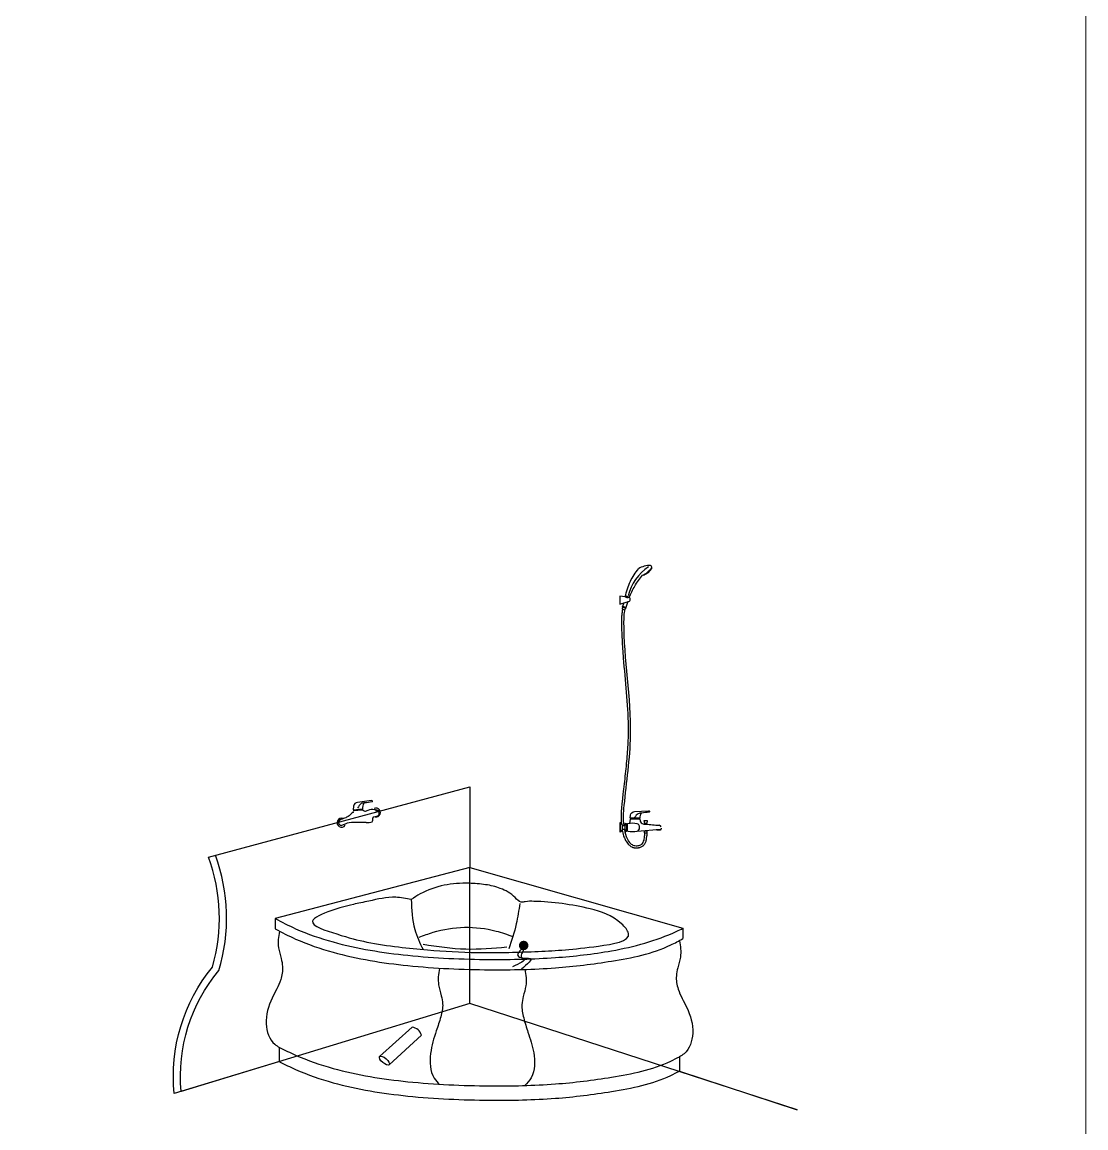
# Model space of a CAD drawing. Header units: inches. Extents: x 242965 to 445791, y 236206 to 423703.
# Drawn here: x 394791 to 409694, y 270907 to 286392 of the extents above; entities that cross this region are included whole.
import ezdxf

# ---------------------------------------------------------------- set-up
doc = ezdxf.new("R2010")
doc.units = ezdxf.units.IN
doc.header["$MEASUREMENT"] = 0
doc.layers.add('e', color=96, linetype='Continuous', lineweight=5)
doc.layers.add('wc', color=144, linetype='Continuous')

msp = doc.modelspace()

# ---------------------------------------------------------------- hatches: boundary and pattern name
at = {"layer": 'wc'}
h = msp.add_hatch(color=256, dxfattribs=at)
edge = h.paths.add_edge_path()
edge.add_arc((401817.653, 273461.518), 67.041, 0, 360)

# ---------------------------------------------------------------- linework, layer by layer
at = {"layer": 'e'}
msp.add_lwpolyline([(294651.656, 253841.58), (409694.156, 253841.58), (409694.156, 331887.901), (294651.656, 331887.901)], close=True, dxfattribs=at)
at = {"layer": 'wc', "ltscale": 3}
for points in [[(403565.423, 278765.313, 0.185737096), (403282.325, 278356.141)], [(403481.222, 278647.027), (403494.893, 278649.758), (403494.893, 278649.758, 0.083409776), (403611.149, 278747.743), (403611.149, 278747.743, 0.327891511), (403595.321, 278784.639), (403595.321, 278784.639, 0.135228438), (403426.485, 278737.202)], [(403494.893, 278649.758), (403501.656, 278647.229), (403501.656, 278647.229, 0.159059527), (403614.185, 278740.62), (403614.185, 278740.62), (403611.149, 278747.743)], [(403165.445, 278353.432), (403165.445, 278239.379), (403300.611, 278285.093), (403300.611, 278285.093, 0.321613455), (403309.106, 278296.934), (403309.106, 278321.726, 0.370518456), (403298.492, 278334.082), (403298.492, 278334.082, -0.320900639), (403239.199, 278343.132), (403239.199, 278343.132), (403165.445, 278354.388)], [(403243.121, 278357.884, 0.184508612), (403303.779, 278346.437)], [(403201.489, 278197.625, 0.371057789), (403205.144, 278209.579)], [(403215.217, 278206.5, 0.371057789), (403211.562, 278194.546)], [(403237.406, 278186.644, 0.371057789), (403241.061, 278198.598)], [(403250.914, 278195.586, 0.371057789), (403247.259, 278183.632)], [(399693.5, 275470.796, 0.937269288), (399686.497, 275489.453), (399686.497, 275489.453), (399490.588, 275465.108), (399490.588, 275465.108, 0.356760991), (399434.671, 275413.703), (399434.671, 275413.703), (399427.795, 275362.038), (399566.719, 275373.971), (399566.719, 275373.971, -0.161010597), (399581.129, 275457.043)], [(399718.254, 275268.722, 1.626711413), (399721.976, 275380.18)], [(399762.756, 275271.089, 1.030239483), (399743.884, 275346.601)], [(403462.831, 275315.504, 0.188533487), (403446.81, 275245.305), (403446.81, 275245.305), (403309.081, 275245.305), (403314.762, 275285.037), (403314.762, 275285.037, -0.356760991), (403370.679, 275336.442), (403370.679, 275336.442), (403568.199, 275347.914), (403568.199, 275347.914, -0.937269288), (403575.202, 275329.258)], [(399287.411, 275238.876, 2.045644437), (399317.761, 275145.043)], [(399255.253, 275226.668, 0.852902163), (399266.631, 275143.008)], [(403235.739, 275162.241, 0.371057789), (403260.739, 275162.241)], [(403260.739, 275141.173, 0.371057789), (403235.739, 275141.173)], [(403235.739, 275087.124, 0.371057789), (403260.739, 275087.124)], [(403260.739, 275066.517, 0.371057789), (403235.739, 275066.517)], [(403406.57, 275064.334), (403740.661, 275091.924), (403740.661, 275091.924, 0.466881099), (403749.626, 275104.363)], [(403745.212, 275121.711, 0.329093458), (403717.636, 275144.277)]]:
    msp.add_lwpolyline(points, format="xyb", dxfattribs=at)
for points in [[(403275.983, 278276.764), (403251.369, 278195.512)], [(403219.201, 278257.56), (403204.689, 278209.653)], [(399566.719, 275357.647), (399427.795, 275345.714)], [(399433.893, 275362.038), (399433.893, 275345.714)], [(399561.005, 275373.971), (399561.005, 275357.647)], [(403175.931, 275176.866), (403165.445, 275176.866), (403165.445, 275051.892), (403175.931, 275051.892)], [(403235.739, 275086.879), (403200.397, 275086.879), (403175.931, 275051.892), (403175.931, 275051.892), (403175.931, 275176.866), (403175.931, 275176.866), (403200.397, 275141.879), (403235.739, 275141.879)], [(403446.81, 275228.981), (403309.081, 275228.981), (403299.588, 275170.075)], [(403315.179, 275245.305), (403315.179, 275228.981)], [(403441.097, 275245.305), (403441.097, 275228.981)], [(403517.835, 275169.376), (403517.835, 275159.796)], [(403531.402, 275169.409), (403522.868, 275169.342)], [(403536.832, 275169.376), (403536.832, 275158.953)], [(403268.863, 275072.336), (403260.739, 275072.336), (403260.739, 275156.422), (403268.863, 275156.422)], [(403508.119, 275062.95), (403508.119, 275072.72)], [(403512.135, 275039.919), (403512.135, 274996.916)], [(403542.135, 275039.919), (403542.135, 274996.916)], [(403545.939, 275062.95), (403545.939, 275075.843)], [(403734.719, 275091.491), (403734.719, 275078.041), (403684.719, 275078.041), (403684.719, 275087.849)], [(403732.085, 275078.041), (403732.085, 275074.73), (403687.051, 275074.73), (403687.051, 275078.041)]]:
    msp.add_lwpolyline(points, dxfattribs=at)
at = {"layer": 'wc'}
msp.add_lwpolyline([(403203.312, 278197.068), (403198.357, 278180.862), (403198.357, 278180.862, 0.414213562), (403203.337, 278171.497), (403203.337, 278171.497), (403231.116, 278163.004), (403231.116, 278163.004, 0.414213562), (403240.482, 278167.983), (403240.482, 278167.983), (403245.436, 278184.189)], format="xyb", dxfattribs=at)
at = {"layer": 'wc', "ltscale": 3}
for points in [[(403199.81, 278199.369), (403199.81, 278199.369, 0.2587323), (403201.494, 278197.624), (403247.254, 278183.634), (403247.254, 278183.634, 0.2587323), (403249.626, 278184.138), (403249.626, 278184.138, 0.286512676), (403252.593, 278193.843), (403252.593, 278193.843, 0.2587323), (403250.909, 278195.587), (403250.909, 278195.587), (403205.149, 278209.578), (403205.149, 278209.578, 0.2587323), (403202.777, 278209.073), (403202.777, 278209.073, 0.286512676)], [(403238.091, 275062.287, 0.286512676), (403258.387, 275062.287), (403258.387, 275062.287, 0.2587323), (403260.739, 275066.528), (403260.739, 275066.528), (403260.739, 275162.23), (403260.739, 275162.23, 0.2587323), (403258.387, 275166.472), (403258.387, 275166.472, 0.286512676), (403238.091, 275166.472), (403238.091, 275166.472, 0.2587323), (403235.739, 275162.23), (403235.739, 275162.23), (403235.739, 275066.528), (403235.739, 275066.528, 0.2587323), (403238.091, 275062.287)], [(403406.57, 275064.334, 0.261981379), (403432.21, 275078.758), (403432.21, 275078.758, 0.279938855), (403432.21, 275150), (403432.21, 275150, 0.261981379), (403406.57, 275164.424), (403406.57, 275164.424, 0.110903458), (403276.806, 275166.208), (403276.806, 275166.208, 0.354760425), (403268.863, 275156.422), (403268.863, 275156.422), (403268.863, 275072.336), (403268.863, 275072.336, 0.354760997), (403276.806, 275062.55), (403276.806, 275062.55, 0.110902378), (403406.57, 275064.334)]]:
    msp.add_lwpolyline(points, format="xyb", close=True, dxfattribs=at)
at = {"layer": 'wc'}
for points in [[(403238.264, 278186.382), (403210.484, 278194.875)], [(403200.397, 275086.879), (403200.397, 275141.879)]]:
    msp.add_lwpolyline(points, dxfattribs=at)
at = {"layer": 'wc', "color": 4}
for points in [[(398397.385, 271836.596), (396922.588, 271387.552, -0.200186459), (397458.619, 273159.051, 0.160247217), (397402.51, 274698.882), (397402.51, 274698.882), (401064.357, 275682.996), (401064.357, 274555.557), (404049.195, 273702.068), (404049.195, 273557.936)], [(403998.839, 271902.632), (403998.839, 271701.737), (405651, 271158.004), (401064.357, 272648.63), (397020.168, 271417.263, -0.200249011), (397548.746, 273111.045, 0.161436925), (397499.475, 274724.941)]]:
    msp.add_lwpolyline(points, format="xyb", dxfattribs=at)
at = {"layer": 'wc'}
msp.add_lwpolyline([(403526.785, 275213.611), (403548.489, 275210.973), (403541.015, 275169.376), (403527.135, 275169.376), (403513.256, 275169.376), (403505.782, 275210.973)], close=True, dxfattribs=at)
msp.add_lwpolyline([(403541.553, 275064.365), (403512.504, 275064.365, 0.414213562), (403505.004, 275056.865), (403505.004, 275047.419, 0.414213562), (403512.504, 275039.919), (403541.553, 275039.919, 0.414213562), (403549.053, 275047.419), (403549.053, 275056.865, 0.414213562)], format="xyb", close=True, dxfattribs=at)
at = {"layer": 'wc', "color": 4}
for points in [[(401064.357, 272648.63), (401064.357, 274555.557), (398335.942, 273837.086), (398335.942, 273692.954)], [(398397.385, 271833.118), (398397.385, 272034.013)]]:
    msp.add_lwpolyline(points, dxfattribs=at)
at = {"layer": 'wc', "ltscale": 5}
msp.add_lwpolyline([(399932.316, 271792.045), (400386.753, 272204.254), (400386.753, 272204.254, 0.303881596), (400254.365, 272317.604), (400254.365, 272317.604), (399799.928, 271905.395)], format="xyb", dxfattribs=at)
at = {"layer": 'wc', "ltscale": 3}
msp.add_ellipse((399866.122, 271848.72), major_axis=(-66.194, 56.675), ratio=0.407669608, dxfattribs=at)
for points, knots in [([(403239.199, 278343.132), (403259.05, 278418.19), (403299.098, 278560.465), (403385.487, 278680.321), (403426.485, 278737.202)], [3.028906218, 3.028906218, 3.028906218, 3.028906218, 105.700567386, 198.435803454, 198.435803454, 198.435803454, 198.435803454]), ([(403202.613, 278171.718), (403199.957, 278157.391), (403198.521, 278147.698), (403195.965, 278129.31), (403194.829, 278120.636), (403192.895, 278103.98), (403192.076, 278096.013), (403191.107, 278084.428), (403190.84, 278080.868), (403190.365, 278073.776), (403190.156, 278070.236), (403189.604, 278059.639), (403189.336, 278052.604), (403188.752, 278031.591), (403188.655, 278017.707), (403188.636, 277998.551), (403188.643, 277993.152), (403188.675, 277982.343), (403188.701, 277976.938), (403188.811, 277960.727), (403188.923, 277949.922), (403189.377, 277917.514), (403189.832, 277895.919), (403191.614, 277831.159), (403193.357, 277788.024), (403199.912, 277658.731), (403206.048, 277572.684), (403226.123, 277326.26), (403242.205, 277166.242), (403268.706, 276847.174), (403279.124, 276688.127), (403281.451, 276486.112), (403281.307, 276442.711), (403279.497, 276355.956), (403277.841, 276312.554), (403271.029, 276182.261), (403264.03, 276095.285), (403251.132, 275960.765), (403246.185, 275913.318), (403230.682, 275770.845), (403219.46, 275675.686), (403205.833, 275553.846), (403202.916, 275527.357), (403198.35, 275484.801), (403196.656, 275468.746), (403194.01, 275443.156), (403193.037, 275433.626), (403190.158, 275405.029), (403188.276, 275385.858), (403185.042, 275347.263), (403183.691, 275327.846), (403182.437, 275298.978), (403182.147, 275289.623), (403181.875, 275272.409), (403181.852, 275264.558), (403182.012, 275248.886), (403182.193, 275241.056), (403183.022, 275217.589), (403183.957, 275201.973), (403185.951, 275177.591), (403186.779, 275168.802), (403187.709, 275160.024)], [0.163543919, 0.163543919, 0.163543919, 0.163543919, 11.799297684, 11.799297684, 22.023976299, 22.023976299, 31.256626169, 31.256626169, 35.336124052, 35.336124052, 39.415621936, 39.415621936, 47.574617703, 47.574617703, 63.892609237, 63.892609237, 70.324903244, 70.324903244, 76.757197251, 76.757197251, 89.621785265, 89.621785265, 115.350961293, 115.350961293, 166.809313348, 166.809313348, 269.726017458, 269.726017458, 462.044817647, 462.044817647, 654.363617835, 654.363617835, 707.049754271, 707.049754271, 759.735890707, 759.735890707, 865.108163579, 865.108163579, 922.450363446, 922.450363446, 1037.134763178, 1037.134763178, 1068.970648094, 1068.970648094, 1088.246996014, 1088.246996014, 1099.681770762, 1099.681770762, 1122.551320259, 1122.551320259, 1145.420869756, 1145.420869756, 1156.33882645, 1156.33882645, 1165.450055629, 1165.450055629, 1174.561284809, 1174.561284809, 1192.783743168, 1192.783743168, 1203.076127689, 1203.076127689, 1203.076127689, 1203.076127689]), ([(403231.116, 278163.004), (403227.175, 278136.412), (403219.177, 278082.449), (403213.372, 277494.332), (403383.934, 276606.145), (403247.426, 275699.22), (403208.205, 275277.699), (403214.612, 275185.093), (403219.999, 275141.879)], [0, 0, 0, 0, 32.218157372, 65.381440959, 704.692539071, 1100.325635284, 1159.56269558, 1211.628387832, 1211.628387832, 1211.628387832, 1211.628387832]), ([(399611.313, 275182.674), (399462.261, 275179.488), (399378.432, 275200.149), (399281.105, 275142.914), (399266.631, 275143.008)], [8.737966696, 8.737966696, 8.737966696, 8.737966696, 87.490203351, 104.838020881, 104.838020881, 104.838020881, 104.838020881]), ([(399611.313, 275182.674), (399738.844, 275176.302), (399679.064, 275232.855), (399718.12, 275264.717), (399762.756, 275271.089)], [8.737966696, 8.737966696, 8.737966696, 8.737966696, 87.490203351, 104.838020881, 104.838020881, 104.838020881, 104.838020881]), ([(403446.81, 275228.981), (403447.628, 275211.427), (403448.991, 275198.416), (403480.049, 275160.647), (403577.179, 275159.014), (403655.295, 275147.394), (403717.636, 275144.277)], [0, 0, 0, 0, 25.904675243, 43.154491226, 66.330065351, 162.23940718, 162.23940718, 162.23940718, 162.23940718]), ([(403198.227, 275083.776), (403198.582, 275081.704), (403198.945, 275079.631), (403201.705, 275064.177), (403204.417, 275050.756), (403210.724, 275024.17), (403214.304, 275011.004), (403221.505, 274988.452), (403224.842, 274979.023), (403231.796, 274961.465), (403235.328, 274953.321), (403243.034, 274937.185), (403247.24, 274929.128), (403257.761, 274911.174), (403264.343, 274901.344), (403277.155, 274885.293), (403282.939, 274878.85), (403295.548, 274866.653), (403302.378, 274860.895), (403317.051, 274850.412), (403324.897, 274845.683), (403336.846, 274839.952), (403340.541, 274838.361), (403347.019, 274835.907), (403349.756, 274834.967), (403354.858, 274833.404), (403357.199, 274832.758), (403361.877, 274831.603), (403364.22, 274831.091), (403371.251, 274829.745), (403375.941, 274829.097), (403390.52, 274827.767), (403400.344, 274827.855), (403414.097, 274829.031), (403418.189, 274829.52), (403425.736, 274830.653), (403429.185, 274831.259), (403436.178, 274832.681), (403439.704, 274833.497), (403449.762, 274836.182), (403456.335, 274838.355), (403469.373, 274843.913), (403475.842, 274847.304), (403483.646, 274852.551), (403485.215, 274853.668), (403488.296, 274856), (403489.794, 274857.202), (403494.165, 274860.908), (403496.912, 274863.509), (403504.876, 274871.827), (403509.565, 274877.872), (403517.772, 274890.444), (403521.291, 274896.972), (403527.332, 274910.256), (403529.855, 274917.014), (403533.185, 274927.845), (403534.272, 274931.913), (403536.144, 274939.945), (403536.933, 274943.919), (403539.18, 274957.019), (403540.121, 274965.913), (403541.355, 274981.649), (403541.729, 274988.592), (403542.091, 274995.294)], [1232.956522715, 1232.956522715, 1232.956522715, 1232.956522715, 1235.384273071, 1235.384273071, 1251.048238212, 1251.048238212, 1266.464875387, 1266.464875387, 1277.634184614, 1277.634184614, 1287.433278095, 1287.433278095, 1297.232371576, 1297.232371576, 1309.600371129, 1309.600371129, 1318.391350527, 1318.391350527, 1327.182329925, 1327.182329925, 1335.973309323, 1335.973309323, 1339.767783184, 1339.767783184, 1342.465640439, 1342.465640439, 1344.715957368, 1344.715957368, 1346.966274297, 1346.966274297, 1351.466908154, 1351.466908154, 1361.009188053, 1361.009188053, 1365.100818597, 1365.100818597, 1368.633040328, 1368.633040328, 1372.16526206, 1372.16526206, 1378.663692407, 1378.663692407, 1385.162122753, 1385.162122753, 1386.815059786, 1386.815059786, 1388.467996818, 1388.467996818, 1391.773870883, 1391.773870883, 1398.642934912, 1398.642934912, 1405.511998942, 1405.511998942, 1412.381062972, 1412.381062972, 1416.500821652, 1416.500821652, 1420.620580332, 1420.620580332, 1430.256310353, 1430.256310353, 1438.331373237, 1438.331373237, 1438.331373237, 1438.331373237]), ([(403228.135, 275086.879), (403235.817, 275042.671), (403253.614, 274971.936), (403303.466, 274893.287), (403362.221, 274856.755), (403419.078, 274857.048), (403477.876, 274876.053), (403508.719, 274933.846), (403511.042, 274976.72), (403512.135, 274996.916)], [1233.750541192, 1233.750541192, 1233.750541192, 1233.750541192, 1287.257587472, 1320.578894719, 1342.834508784, 1366.883967597, 1386.669561624, 1413.996281288, 1438.331373237, 1438.331373237, 1438.331373237, 1438.331373237])]:
    msp.add_open_spline(points, degree=3, knots=knots, dxfattribs=at)
for points in [[(403298.492, 278334.082), (403374.589, 278494.069), (403481.222, 278647.027)], [(399433.075, 275337.855), (399411.262, 275313.432), (399372.234, 275277.396), (399325.657, 275250.482), (399256.775, 275227.042)], [(399693.5, 275470.796), (399589.62, 275457.97), (399540.912, 275447.554), (399492.018, 275382.133)], [(399563.374, 275357.303), (399574.536, 275349.581), (399592.566, 275341.859), (399639.346, 275356.425), (399727.488, 275366.896), (399789.181, 275351.297)], [(403575.202, 275329.258), (403471.321, 275316.432), (403422.614, 275306.015), (403372.109, 275253.467)]]:
    msp.add_spline(points, degree=3, dxfattribs=at)
at = {"layer": 'wc'}
for points in [[(400242.904, 274106.58), (400368.96, 274182.501), (400703.295, 274304.371), (401052.229, 274332.157), (401284.162, 274312.97), (401490.693, 274261.373), (401699.289, 274131.431), (401782.649, 274068.953), (401839.96, 274074.16), (401959.791, 274079.366), (402749.909, 273973.519), (403187.876, 273764.632), (403287.414, 273630.347), (402866.341, 273453.654), (402022.508, 273378.652), (401170.975, 273362.916), (400470.607, 273399.39), (400064.986, 273440.21), (399622.492, 273509.108), (399199.958, 273622.21), (398858.266, 273802.258), (399114.167, 273945.658), (399431.566, 274036.73), (399646.898, 274082.832), (400025.206, 274136.422), (400242.904, 274106.58)], [(400242.904, 274106.58), (400291.217, 273686.619), (400407.891, 273404.731)], [(401762.915, 274049.067), (401714.091, 273763.291), (401609.468, 273414.784)], [(400353.008, 273576.818), (400550.117, 273646.643), (401430.473, 273664.091), (401666.046, 273587.146)], [(400410.871, 273479.296), (401007.171, 273412.52), (401579.998, 273441.891)], [(401825.817, 273449.845), (401744.53, 273307.636), (401815.821, 273279.21), (401660.546, 273161.324)], [(401841.456, 273444.223), (401796.937, 273286.588), (401908.501, 273280.584), (401786.308, 273128.675)], [(400640.449, 273138.824), (400622.07, 273023.654), (400626.651, 272909.61), (400663.092, 272758.531), (400682.512, 272645.774), (400656.986, 272461.594), (400593.406, 272265.973), (400514.185, 271947.994), (400563.956, 271604.351), (400640.449, 271512.946)], [(401834.48, 273125.42), (401852.859, 273010.251), (401848.278, 272896.207), (401811.837, 272745.128), (401792.417, 272632.37), (401817.943, 272448.19), (401877.565, 272245.877), (401958.547, 271959.428), (401920.683, 271609.428), (401834.48, 271499.542)]]:
    msp.add_spline(points, degree=3, dxfattribs=at)
at = {"layer": 'wc', "color": 4}
for points in [[(398335.942, 273837.086), (398622.82, 273695.98), (399146.939, 273510.827), (400195.263, 273324), (401342.263, 273265.474), (402262.547, 273292.494), (403049.892, 273387.06), (403961.704, 273659.789), (404049.195, 273702.068)], [(398397.385, 273659.891), (398379.006, 273544.721), (398383.587, 273430.678), (398420.028, 273279.599), (398439.449, 273166.841), (398413.922, 272982.661), (398294.47, 272724.969), (398210.169, 272363.593), (398331.723, 272077.114), (398397.385, 272034.013)], [(398335.942, 273692.954), (398622.82, 273551.848), (399146.939, 273366.695), (400195.263, 273179.868), (401342.263, 273121.342), (402262.547, 273148.362), (403049.892, 273242.927), (403878.863, 273468.196), (404049.195, 273557.936)], [(403998.839, 273528.51), (404017.218, 273413.34), (404012.637, 273299.296), (403976.196, 273148.218), (403956.776, 273035.46), (403982.302, 272851.28), (404101.754, 272593.588), (404186.055, 272232.212), (404064.501, 271945.733), (403998.839, 271902.632)], [(398397.385, 272034.013), (398622.82, 271925.97), (399146.939, 271740.817), (400195.263, 271553.99), (401342.263, 271495.464), (402262.547, 271522.484), (403049.892, 271617.049), (403878.863, 271842.318), (403998.839, 271902.632)], [(398397.385, 271833.118), (398622.82, 271725.075), (399146.939, 271539.921), (400195.263, 271353.094), (401342.263, 271294.569), (402262.547, 271321.589), (403049.892, 271416.154), (403878.863, 271641.423), (403998.839, 271701.737)]]:
    msp.add_spline(points, degree=3, dxfattribs=at)

doc.saveas('drawing.dxf')
